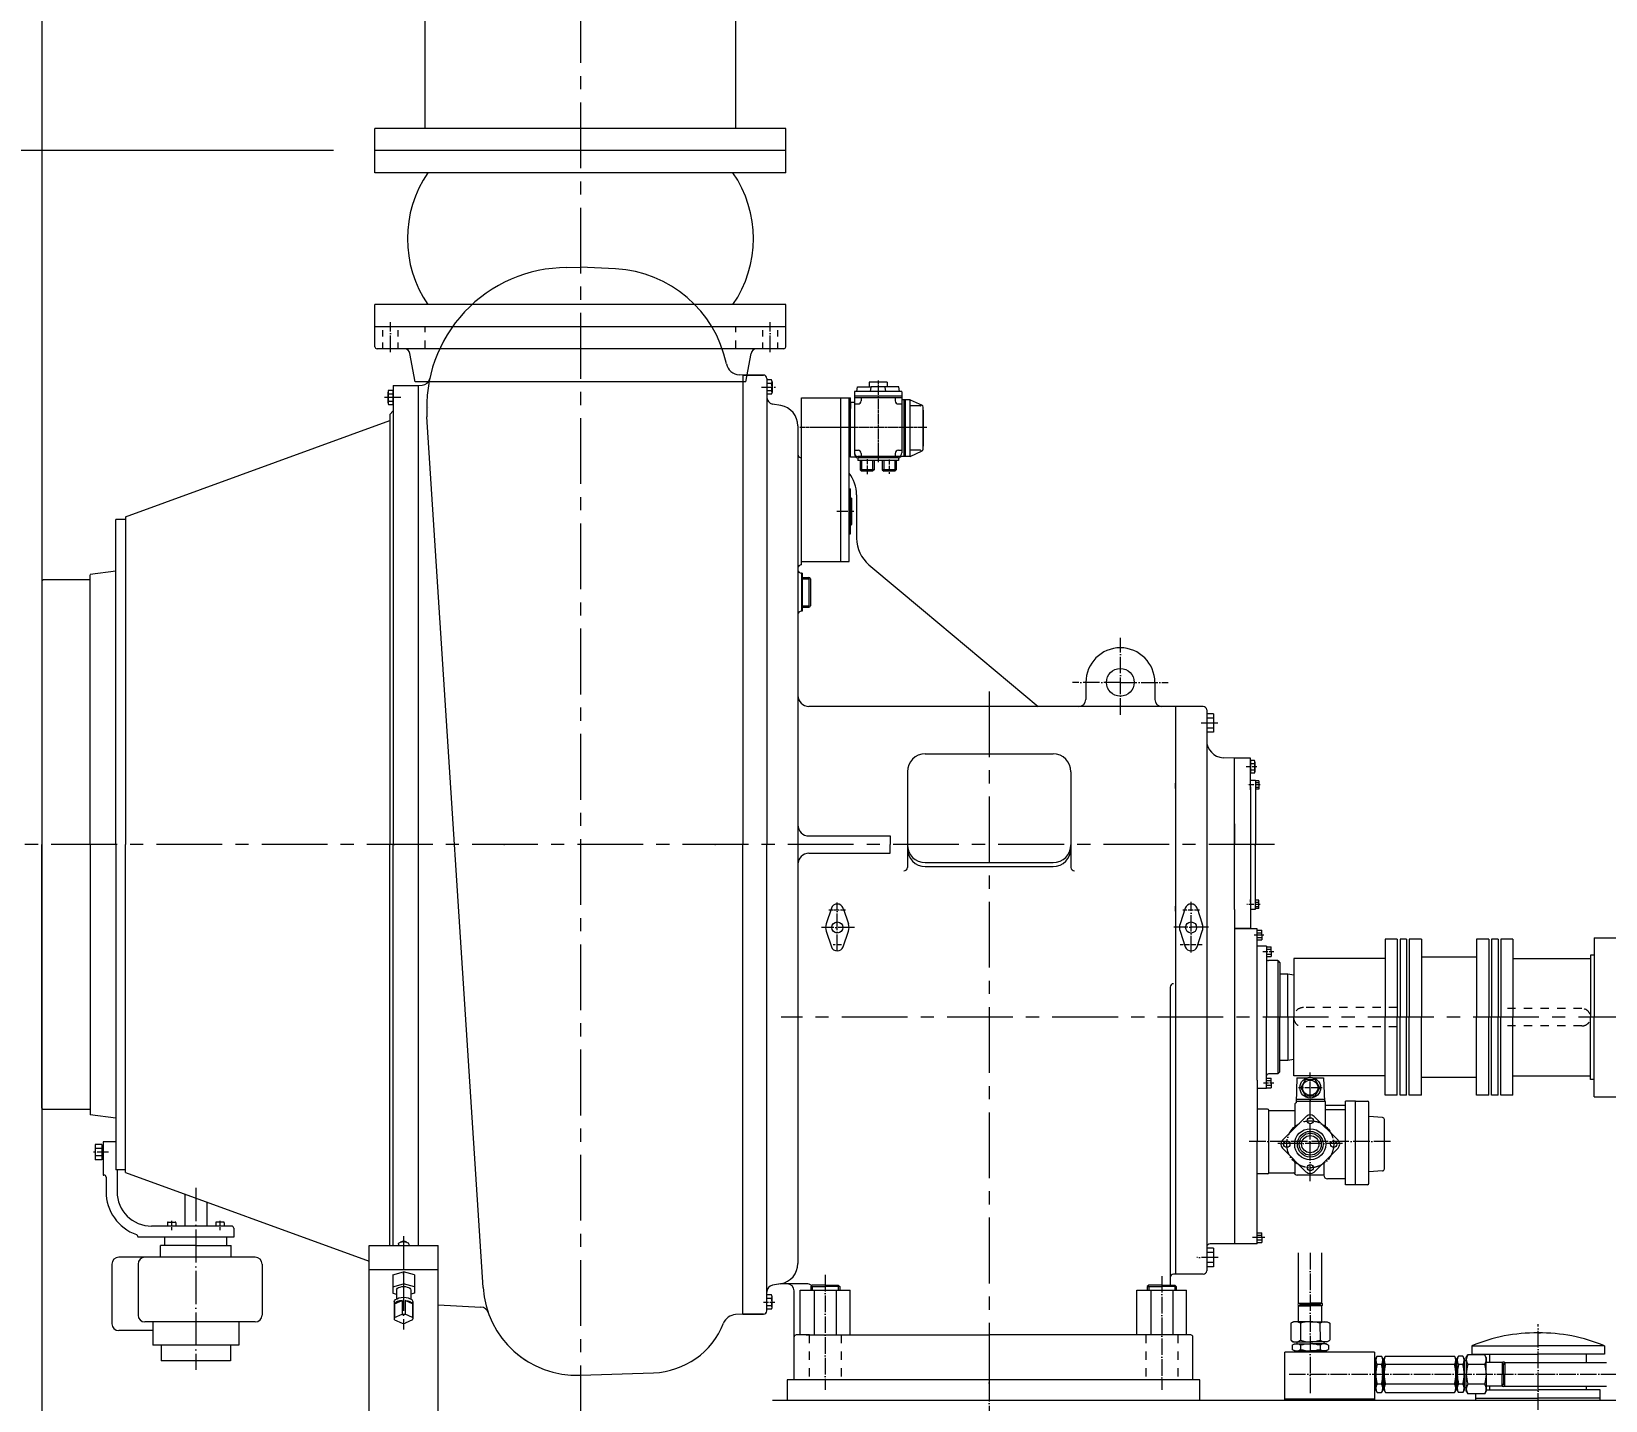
# Model space of a CAD drawing. Header units: inches. Extents: x 0 to 31702, y 0 to 24154.
# Drawn here: x 13318 to 15597, y 14890 to 16873 of the extents above; entities that cross this region are included whole.
import ezdxf

# ---------------------------------------------------------------- set-up
doc = ezdxf.new("R2010")
doc.units = ezdxf.units.IN
doc.header["$MEASUREMENT"] = 0
for name, pattern in [('ACAD_ISO04W100', [30, 24, -3, 0, -3]), ('CENTER', [50.8, 31.75, -6.35, 6.35, -6.35]), ('CHAIN', [0.7087, 0.4724, -0.0591, 0.1181, -0.0591]), ('EB_DASH', [6, 3, -3])]:
    doc.linetypes.add(name, pattern=pattern)
doc.layers.get('Defpoints').update_dxf_attribs({"lineweight": 5})
doc.layers.add('CAXA1', color=5, linetype='CENTER', lineweight=5)
doc.styles.add('Roman', font='arial.ttf')
doc.styles.get("Standard").update_dxf_attribs({"font": 'arial.ttf'})
doc.dimstyles.new('ISO-25', dxfattribs={"dimscale": 30, "dimtxt": 1.5, "dimasz": 1.5, "dimexe": 2, "dimexo": 2, "dimtad": 1, "dimtih": 1, "dimtoh": 1, "dimdec": 1, "dimlfac": 0.03937, "dimdsep": 46, "dimtxsty": 'Standard', "dimcen": 2.5, "dimclrd": 7, "dimclre": 7, "dimclrt": 7, "dimadec": 0, "dimazin": 0, "dimtfac": 1, "dimtdec": 1, "dimtmove": 0, "dimatfit": 3, "dimfxl": 1, "dimlwd": 5, "dimlwe": 5, "dimarcsym": 0})

# ---------------------------------------------------------------- blocks, each defined once
blk = doc.blocks.new('*D6')
at = {"color": 7, "linetype": 'Continuous', "lineweight": 5, "transparency": 16777216}
for p, q in [((13495.1, 19300.5), (12948.9, 19300.5)), ((13008.9, 19255.5), (13008.9, 18389.5)), ((13008.9, 16745.5), (13008.9, 18187)), ((13755.1, 16700.5), (12948.9, 16700.5))]:
    blk.add_line(p, q, dxfattribs=at)
at = {"color": 7, "transparency": 16777216}
for points in [[(13001.4, 19255.5), (13016.4, 19255.5), (13008.9, 19300.5)], [(13001.4, 16745.5), (13016.4, 16745.5), (13008.9, 16700.5)]]:
    blk.add_solid(points, dxfattribs=at)
at = {"layer": 'Defpoints', "color": 0, "transparency": 16777216}
for p in [(13555.1, 19300.5), (13008.9, 16700.5), (13815.1, 16700.5)]:
    blk.add_point(p, dxfattribs=at)
at = {"color": 7, "lineweight": 5, "transparency": 16777216, "insert": (13008.9, 18288.3), "char_height": 165, "attachment_point": 5, "style": 'Roman'}
blk.add_mtext('F', dxfattribs=at)

msp = doc.modelspace()

# ---------------------------------------------------------------- linework, layer by layer
at = {"color": 7, "lineweight": 5}
for p, q in [((13332.63, 17370.46), (13332.63, 14370.46)), ((13887.63, 16732.46), (13887.63, 16900.46)), ((14337.63, 16732.46), (14337.63, 16900.46)), ((14410.13, 16732.46), (13815.13, 16732.46)), ((13815.13, 16700.46), (13815.13, 16732.46)), ((14410.13, 16700.46), (14410.13, 16732.46)), ((14410.13, 16700.46), (13815.13, 16700.46)), ((13815.13, 16668.46), (13815.13, 16700.46)), ((14410.13, 16700.46), (13815.13, 16700.46)), ((14410.13, 16668.46), (14410.13, 16700.46)), ((14410.13, 16668.46), (13815.13, 16668.46)), ((14092.97, 16530.96), (14112.63, 16531.84)), ((14163.68, 16529.16), (14112.63, 16531.84)), ((14410.13, 16477.46), (13815.13, 16477.46)), ((13815.13, 16445.46), (13815.13, 16477.46)), ((14410.13, 16445.46), (14410.13, 16477.46)), ((14410.13, 16445.46), (13815.13, 16445.46)), ((13815.13, 16416.46), (13815.13, 16445.46)), ((14407.13, 16445.46), (13818.13, 16445.46)), ((14410.13, 16416.46), (14410.13, 16445.46)), ((14407.13, 16413.46), (13818.13, 16413.46)), ((13873.09, 16365.46), (13865.79, 16406.85)), ((14352.45, 16365.46), (14359.75, 16406.85)), ((14347.63, 16375.46), (14342.54, 16375.73)), ((14347.63, 16375.46), (14347.63, 15695.46)), ((14377.78, 16375.46), (14347.63, 16375.46)), ((14347.63, 16375.46), (14377.63, 16375.46)), ((14382.63, 16370.46), (14382.63, 15695.46)), ((14382.63, 16370.46), (14382.63, 16356.76)), ((14382.63, 16370.46), (14382.63, 16361.96)), ((14389.36, 16368.35), (14382.63, 16368.35)), ((13834.13, 16335.17), (13834.13, 16350.75)), ((13834.13, 16350.75), (13834.13, 16335.17)), ((13834.89, 16353.35), (13841.63, 16353.35)), ((13834.89, 16353.35), (13841.63, 16353.35)), ((13834.89, 16348.16), (13841.63, 16348.16)), ((13834.89, 16348.16), (13841.63, 16348.16)), ((13841.63, 16360.46), (13877.63, 16360.46)), ((13841.63, 16360.46), (13841.63, 15695.46)), ((13841.63, 16332.57), (13841.63, 16353.35)), ((13841.63, 16336.96), (13841.63, 16348.96)), ((14352.45, 16365.46), (13873.09, 16365.46)), ((13877.63, 16360.46), (13883.33, 16360.76)), ((13877.63, 16360.46), (13877.63, 15114.96)), ((14389.36, 16363.16), (14382.63, 16363.16)), ((14389.36, 16352.76), (14382.63, 16352.76)), ((14389.36, 16347.57), (14382.63, 16347.57)), ((14390.13, 16365.75), (14390.13, 16350.17)), ((14509.63, 16351.16), (14509.63, 16260.66)), ((14577.63, 16351.66), (14510.13, 16351.66)), ((14513.13, 16351.66), (14513.88, 16358.16)), ((14513.88, 16358.16), (14533.6, 16358.16)), ((14530.88, 16364.96), (14530.88, 16358.16)), ((14556.88, 16364.96), (14530.88, 16364.96)), ((14532.58, 16351.66), (14533.56, 16358.04)), ((14553.7, 16358.46), (14534.06, 16358.46)), ((14573.88, 16358.16), (14554.16, 16358.16)), ((14555.17, 16351.66), (14554.19, 16358.04)), ((14556.88, 16364.96), (14556.88, 16358.16)), ((14574.63, 16351.66), (14573.88, 16358.16)), ((14578.13, 16351.16), (14578.13, 16262.66)), ((13834.89, 16337.76), (13841.63, 16337.76)), ((13834.89, 16337.76), (13841.63, 16337.76)), ((13834.89, 16332.57), (13841.63, 16332.57)), ((13834.89, 16332.57), (13841.63, 16332.57)), ((13836.63, 16318.46), (13841.63, 16323.46)), ((13892.8, 16327.96), (13892.8, 16327.96)), ((14402.84, 16331.4), (14390.89, 16333.5)), ((14432.63, 16178.16), (14432.63, 16342.66)), ((14432.63, 16342.66), (14503.63, 16342.66)), ((14489.63, 16105.66), (14489.63, 16342.66)), ((14501.63, 16178.16), (14501.63, 16342.66)), ((14503.63, 16327.16), (14503.63, 16342.66)), ((14509.63, 16335.66), (14503.63, 16335.66)), ((14503.63, 16335.66), (14503.63, 16327.16)), ((14503.63, 16256.66), (14503.63, 16327.16)), ((14578.13, 16344.66), (14509.63, 16344.66)), ((14578.13, 16342.66), (14509.63, 16342.66)), ((14509.63, 16333.56), (14514.66, 16333.56)), ((14515.15, 16344.66), (14512.6, 16344.66)), ((14519.16, 16342.66), (14519.16, 16338.06)), ((14525.65, 16344.66), (14523.1, 16344.66)), ((14564.65, 16344.66), (14562.1, 16344.66)), ((14568.66, 16342.66), (14568.66, 16338.06)), ((14575.15, 16344.66), (14572.6, 16344.66)), ((14573.16, 16333.56), (14578.34, 16333.56)), ((14590.13, 16339.66), (14578.13, 16339.66)), ((14581.13, 16339.66), (14581.13, 16257.66)), ((14583.13, 16339.66), (14583.13, 16257.66)), ((14583.13, 16333.98), (14583.13, 16336.53)), ((14590.13, 16339.66), (14607.37, 16331.82)), ((14590.13, 16257.66), (14590.13, 16339.66)), ((14605.17, 16330.72), (14590.13, 16330.72)), ((14609.13, 16268.23), (14609.13, 16329.09)), ((14609.73, 16324.66), (14609.13, 16324.66)), ((14609.73, 16272.66), (14609.73, 16324.66)), ((13453.85, 16170.22), (13836.63, 16309.53)), ((13836.63, 16318.46), (13836.63, 15695.46)), ((13836.63, 16305.46), (13836.63, 16304.25)), ((13971.76, 15054.2), (13890.39, 16314.88)), ((14427.63, 16301.85), (14427.63, 16019.62)), ((14511.09, 16256.66), (14503.63, 16256.66)), ((14509.63, 16266.56), (14514.66, 16266.56)), ((14514.38, 16255.67), (14514.38, 16251.66)), ((14590.13, 16257.66), (14514.63, 16257.66)), ((14573.13, 16255.66), (14514.63, 16255.66)), ((14519.16, 16262.06), (14519.16, 16257.66)), ((14568.66, 16262.06), (14568.66, 16257.66)), ((14573.16, 16266.56), (14578.13, 16266.56)), ((14573.38, 16255.66), (14573.38, 16251.66)), ((14583.13, 16263.34), (14583.13, 16260.79)), ((14605.17, 16266.6), (14590.13, 16266.6)), ((14590.13, 16257.66), (14607.37, 16265.5)), ((14609.73, 16272.66), (14609.13, 16272.66)), ((14432.63, 16250.66), (14432.63, 16250.66)), ((14573.38, 16251.66), (14514.38, 16251.66)), ((14517.88, 16251.66), (14517.88, 16238.35)), ((14517.88, 16238.35), (14519.88, 16236.35)), ((14537.88, 16238.35), (14517.88, 16238.35)), ((14535.88, 16236.35), (14519.88, 16236.35)), ((14537.88, 16238.35), (14535.88, 16236.35)), ((14537.88, 16251.66), (14537.88, 16238.35)), ((14549.88, 16251.66), (14549.88, 16238.35)), ((14549.88, 16238.35), (14551.88, 16236.35)), ((14569.88, 16238.35), (14549.88, 16238.35)), ((14567.88, 16236.35), (14551.88, 16236.35)), ((14569.88, 16238.35), (14567.88, 16236.35)), ((14569.88, 16251.66), (14569.88, 16238.35)), ((14501.63, 16210.66), (14503.63, 16210.66)), ((14503.63, 16178.16), (14503.63, 16210.66)), ((14503.63, 16198.16), (14505.63, 16196.66)), ((14505.63, 16159.66), (14505.63, 16196.66)), ((14512.63, 16202.18), (14512.63, 16139.15)), ((13439.63, 16137.96), (13439.63, 16166.46)), ((13453.85, 16166.46), (13439.63, 16166.46)), ((13453.85, 16170.22), (13453.85, 15695.46)), ((14432.63, 16100.66), (14432.63, 16178.16)), ((14501.63, 16105.66), (14501.63, 16178.16)), ((14503.63, 16145.66), (14503.63, 16178.16)), ((14501.63, 16145.66), (14503.63, 16145.66)), ((14503.63, 16158.16), (14505.63, 16159.66)), ((13439.63, 15695.46), (13439.63, 16137.96)), ((14427.63, 16095.66), (14427.63, 16093.46)), ((14432.63, 16105.66), (14501.63, 16105.66)), ((14530.49, 16100.84), (14609.73, 16034.35)), ((13334.63, 16078.96), (13332.63, 16076.96)), ((13332.63, 16076.96), (13332.63, 15695.46)), ((13402.63, 16078.96), (13334.63, 16078.96)), ((13439.63, 16091.45), (13402.63, 16086.58)), ((13402.63, 15695.46), (13402.63, 16086.32)), ((14432.63, 16088.46), (14432.63, 16033.46)), ((14433.63, 16088.46), (14432.63, 16088.46)), ((14433.63, 16088.46), (14433.63, 16033.46)), ((14433.63, 16082.46), (14443.63, 16082.46)), ((14433.63, 16080.46), (14443.63, 16080.46)), ((14443.63, 16080.46), (14443.63, 16041.46)), ((14445.63, 16080.46), (14445.63, 16041.46)), ((14427.63, 16028.46), (14427.63, 15089.07)), ((14433.63, 16033.46), (14432.63, 16033.46)), ((14433.63, 16041.46), (14443.63, 16041.46)), ((14433.63, 16039.46), (14443.63, 16039.46)), ((14609.73, 16034.35), (14775.51, 15895.24)), ((14844.63, 15930.46), (14844.63, 15905.46)), ((14944.63, 15930.46), (14944.63, 15905.46)), ((14944.63, 15930.46), (14944.63, 15905.46)), ((15014.63, 15895.46), (14443.63, 15895.46)), ((14974.63, 15895.46), (14974.63, 15073.46)), ((15019.63, 15890.46), (15019.63, 15445.46)), ((15019.63, 15888.35), (15019.63, 15867.57)), ((15029.63, 15884.86), (15019.63, 15884.86)), ((15029.63, 15878.71), (15019.63, 15878.71)), ((15029.63, 15884.86), (15029.63, 15858.06)), ((15029.63, 15858.06), (15019.55, 15858.06)), ((15029.63, 15864.21), (15019.63, 15864.21)), ((14612.13, 15826.81), (14797.13, 15826.81)), ((15060.13, 15820.46), (15043.32, 15821.34)), ((14586.13, 15800.81), (14586.13, 15662.41)), ((14823.13, 15800.81), (14823.13, 15662.41)), ((15083.12, 15820.46), (15060.13, 15820.46)), ((15060.13, 15601.73), (15060.13, 15820.46)), ((15083.12, 15778.98), (15083.12, 15820.46)), ((15083.12, 15778.98), (15083.12, 15817.96)), ((15083.12, 15817.2), (15083.12, 15798.72)), ((15088.79, 15817.2), (15083.12, 15817.2)), ((15083.12, 15812.96), (15083.12, 15802.96)), ((15088.79, 15812.58), (15083.12, 15812.58)), ((15088.79, 15803.34), (15083.12, 15803.34)), ((15088.79, 15798.72), (15083.12, 15798.72)), ((15089.52, 15814.89), (15089.52, 15801.03)), ((14974.62, 15791.96), (14974.62, 15784.46)), ((14974.62, 15776.96), (14974.62, 15784.46)), ((15083.12, 15789.98), (15083.12, 15794.96)), ((15083.12, 15788.96), (15090.12, 15788.96)), ((15083.12, 15774.96), (15083.12, 15778.98)), ((15083.12, 15778.98), (15083.12, 15774.96)), ((15083.12, 15775.77), (15083.12, 15574.46)), ((15083.12, 15775.77), (15083.12, 15574.46)), ((15090.12, 15788.96), (15090.12, 15695.46)), ((15095.12, 15787.96), (15090.12, 15787.96)), ((15090.12, 15785.3), (15095.12, 15785.3)), ((15090.12, 15778.62), (15095.12, 15778.62)), ((15095.12, 15775.96), (15090.12, 15775.96)), ((15095.12, 15787.96), (15095.12, 15775.96)), ((14443.63, 15707.96), (14561.33, 15707.96)), ((14561.33, 15707.96), (14561.33, 15695.46)), ((15060.13, 15725.46), (15060.13, 15695.46)), ((13332.63, 15313.96), (13332.63, 15695.46)), ((13366.69, 15695.46), (13366.69, 15695.46)), ((13402.63, 15695.46), (13402.63, 15304.34)), ((13439.63, 15695.46), (13439.63, 15243.96)), ((13453.85, 15220.7), (13453.85, 15695.46)), ((13836.63, 15114.96), (13836.63, 15695.46)), ((13841.63, 15114.96), (13841.63, 15695.46)), ((14347.63, 15015.46), (14347.63, 15695.46)), ((14382.63, 15020.46), (14382.63, 15695.46)), ((14561.33, 15682.96), (14561.33, 15695.46)), ((15060.13, 15665.46), (15060.13, 15695.46)), ((15090.12, 15601.96), (15090.12, 15695.46)), ((14443.63, 15682.96), (14561.33, 15682.96)), ((14612.13, 15669.33), (14797.13, 15669.33)), ((14612.13, 15663.82), (14797.13, 15663.82)), ((15083.12, 15615.96), (15083.12, 15611.94)), ((15083.12, 15611.94), (15083.12, 15615.96)), ((14476.1, 15603.34), (14468.52, 15580.9)), ((14493.15, 15603.34), (14500.73, 15580.9)), ((14974.62, 15613.96), (14974.62, 15606.46)), ((14974.62, 15598.96), (14974.62, 15606.46)), ((14988.6, 15603.34), (14981.02, 15580.9)), ((15005.65, 15603.34), (15013.23, 15580.9)), ((15060.13, 15601.73), (15060.13, 15445.46)), ((15083.12, 15601.96), (15090.12, 15601.96)), ((15083.12, 15600.94), (15083.12, 15595.96)), ((15095.12, 15614.96), (15090.12, 15614.96)), ((15090.12, 15612.3), (15095.12, 15612.3)), ((15090.12, 15605.62), (15095.12, 15605.62)), ((15095.12, 15602.96), (15090.12, 15602.96)), ((15095.12, 15602.96), (15095.12, 15614.96)), ((14468.52, 15570.02), (14476.1, 15547.58)), ((14493.15, 15547.58), (14500.73, 15570.02)), ((14981.02, 15570.02), (14988.6, 15547.58)), ((15005.65, 15547.58), (15013.23, 15570.02)), ((15060.13, 15574.46), (15083.12, 15574.46)), ((15092.63, 15573.46), (15060.13, 15573.46)), ((15092.63, 15445.46), (15092.63, 15573.46)), ((15092.63, 15571.46), (15099.63, 15571.46)), ((15099.63, 15564.46), (15099.63, 15571.46)), ((15092.63, 15567.87), (15099.63, 15567.87)), ((15092.63, 15561.05), (15099.63, 15561.05)), ((15092.63, 15557.46), (15099.63, 15557.46)), ((15106.14, 15548.46), (15092.63, 15548.46)), ((15099.63, 15564.46), (15099.63, 15557.46)), ((15106.14, 15548.46), (15106.14, 15445.46)), ((15106.14, 15547.46), (15113.14, 15547.46)), ((15113.14, 15540.46), (15113.14, 15547.46)), ((15278.14, 15558.46), (15278.14, 15445.46)), ((15295.64, 15558.46), (15278.14, 15558.46)), ((15295.64, 15558.46), (15295.64, 15445.46)), ((15299.64, 15558.46), (15299.64, 15445.46)), ((15309.14, 15558.46), (15299.64, 15558.46)), ((15309.14, 15558.46), (15309.14, 15445.46)), ((15313.14, 15558.46), (15313.14, 15445.46)), ((15330.64, 15558.46), (15313.14, 15558.46)), ((15330.64, 15558.46), (15330.64, 15445.46)), ((15410.64, 15558.46), (15410.64, 15445.46)), ((15428.14, 15558.46), (15410.64, 15558.46)), ((15428.14, 15558.46), (15428.14, 15445.46)), ((15432.14, 15558.46), (15432.14, 15445.46)), ((15441.64, 15558.46), (15432.14, 15558.46)), ((15441.64, 15558.46), (15441.64, 15445.46)), ((15445.64, 15558.46), (15445.64, 15445.46)), ((15463.14, 15558.46), (15445.64, 15558.46)), ((15463.14, 15558.46), (15463.14, 15445.46)), ((15580.64, 15560.46), (15580.64, 15445.46)), ((15580.64, 15560.46), (15635.64, 15560.46)), ((15106.14, 15543.86), (15113.14, 15543.86)), ((15106.14, 15537.05), (15113.14, 15537.05)), ((15106.14, 15533.46), (15113.14, 15533.46)), ((15122.64, 15527.46), (15109.14, 15527.46)), ((15113.14, 15540.46), (15113.14, 15533.46)), ((15122.64, 15527.46), (15125.64, 15524.46)), ((15122.64, 15527.46), (15122.64, 15363.46)), ((15125.64, 15524.46), (15125.64, 15445.46)), ((15145.64, 15530.46), (15145.64, 15445.46)), ((15278.14, 15530.46), (15145.64, 15530.46)), ((15410.64, 15532.51), (15330.64, 15532.51)), ((15463.14, 15530.46), (15575.64, 15530.46)), ((15575.64, 15535.46), (15575.64, 15445.46)), ((15580.64, 15535.46), (15575.64, 15535.46)), ((15137.13, 15507.96), (15125.64, 15507.96)), ((15145.64, 15506.46), (15137.13, 15507.96)), ((15137.13, 15445.46), (15137.13, 15507.96)), ((14966.63, 15489.02), (14966.63, 15057.46)), ((15019.63, 15445.46), (15019.63, 15078.46)), ((15060.13, 15445.46), (15060.13, 15117.46)), ((15092.63, 15354.46), (15092.63, 15445.46)), ((15106.14, 15342.46), (15106.14, 15445.46)), ((15125.64, 15366.46), (15125.64, 15445.46)), ((15137.13, 15445.46), (15137.13, 15382.96)), ((15145.64, 15360.46), (15145.64, 15445.46)), ((15278.14, 15332.46), (15278.14, 15445.46)), ((15295.64, 15332.46), (15295.64, 15445.46)), ((15299.64, 15332.46), (15299.64, 15445.46)), ((15309.14, 15332.46), (15309.14, 15445.46)), ((15313.14, 15332.46), (15313.14, 15445.46)), ((15330.64, 15332.46), (15330.64, 15445.46)), ((15410.64, 15332.46), (15410.64, 15445.46)), ((15428.14, 15332.46), (15428.14, 15445.46)), ((15432.14, 15332.46), (15432.14, 15445.46)), ((15441.64, 15332.46), (15441.64, 15445.46)), ((15445.64, 15332.46), (15445.64, 15445.46)), ((15463.14, 15332.46), (15463.14, 15445.46)), ((15575.64, 15355.46), (15575.64, 15445.46)), ((15580.64, 15330.46), (15580.64, 15445.46)), ((15122.64, 15363.46), (15125.64, 15366.46)), ((15137.13, 15382.96), (15125.64, 15382.96)), ((15145.64, 15384.46), (15137.13, 15382.96)), ((15092.63, 15354.46), (15092.63, 15265.46)), ((15092.63, 15354.46), (15092.63, 15319.46)), ((15106.14, 15342.46), (15092.63, 15342.46)), ((15106.14, 15342.46), (15092.63, 15342.46)), ((15106.14, 15357.46), (15113.14, 15357.46)), ((15106.14, 15353.87), (15113.14, 15353.87)), ((15106.14, 15347.06), (15113.14, 15347.06)), ((15106.14, 15343.46), (15113.14, 15343.46)), ((15122.64, 15363.46), (15109.14, 15363.46)), ((15113.14, 15350.46), (15113.14, 15357.46)), ((15113.14, 15350.46), (15113.14, 15343.46)), ((15278.14, 15360.46), (15145.64, 15360.46)), ((15150.29, 15357.58), (15149.02, 15321.34)), ((15150.29, 15357.58), (15164.51, 15357.58)), ((15162.7, 15355.48), (15155.77, 15343.48)), ((15155.77, 15343.48), (15162.7, 15331.48)), ((15176.56, 15355.48), (15162.7, 15355.48)), ((15174.75, 15357.58), (15188.97, 15357.58)), ((15183.49, 15343.48), (15176.56, 15355.48)), ((15176.56, 15331.48), (15183.49, 15343.48)), ((15188.97, 15357.58), (15190.16, 15323.48)), ((15410.64, 15358.41), (15330.64, 15358.41)), ((15463.14, 15360.46), (15575.64, 15360.46)), ((15580.64, 15355.46), (15575.64, 15355.46)), ((15147.64, 15285.65), (15147.64, 15320.77)), ((15190.06, 15326.48), (15149.2, 15326.48)), ((15191.62, 15323.48), (15149.2, 15323.48)), ((15162.7, 15331.48), (15176.56, 15331.48)), ((15191.62, 15285.65), (15191.62, 15323.48)), ((15220.7, 15202.98), (15220.7, 15324.08)), ((15235.14, 15324.08), (15220.7, 15324.08)), ((15235.14, 15324.08), (15252.7, 15324.08)), ((15235.14, 15202.98), (15235.14, 15324.08)), ((15254.7, 15204.98), (15254.7, 15322.08)), ((15295.64, 15332.46), (15278.14, 15332.46)), ((15309.14, 15332.46), (15299.64, 15332.46)), ((15330.64, 15332.46), (15313.14, 15332.46)), ((15428.14, 15332.46), (15410.64, 15332.46)), ((15441.64, 15332.46), (15432.14, 15332.46)), ((15463.14, 15332.46), (15445.64, 15332.46)), ((15580.64, 15330.46), (15635.64, 15330.46)), ((13334.63, 15311.96), (13332.63, 15313.96)), ((13402.63, 15311.96), (13334.63, 15311.96)), ((13439.63, 15299.47), (13402.63, 15304.34)), ((15107.63, 15312.48), (15092.63, 15312.48)), ((15109.63, 15310.48), (15147.64, 15310.48)), ((15109.63, 15220.48), (15109.63, 15310.48)), ((15129.33, 15267.33), (15163.97, 15301.98)), ((15175.29, 15301.98), (15209.94, 15267.33)), ((15191.62, 15318.19), (15220.7, 15318.19)), ((15220.7, 15311.43), (15191.62, 15311.43)), ((15274.33, 15300.26), (15254.7, 15301.59)), ((15277.13, 15225.88), (15277.13, 15297.27)), ((15109.63, 15220.48), (15109.63, 15282.46)), ((13409.63, 15260.96), (13409.63, 15238.96)), ((13419.63, 15260.96), (13409.63, 15260.96)), ((13419.63, 15255.33), (13409.63, 15255.33)), ((13419.63, 15260.96), (13419.63, 15238.96)), ((13419.63, 15259.58), (13421.63, 15259.58)), ((13421.63, 15249.43), (13419.63, 15251.21)), ((13421.63, 15264.96), (13421.63, 15216.96)), ((13439.63, 15264.96), (13421.63, 15264.96)), ((15092.63, 15117.46), (15092.63, 15265.46)), ((15163.97, 15221.37), (15129.33, 15256.02)), ((15175.29, 15221.37), (15209.94, 15256.02)), ((13419.63, 15244.6), (13409.63, 15244.6)), ((13419.63, 15238.96), (13409.63, 15238.96)), ((13421.63, 15248.68), (13419.63, 15250.45)), ((13419.63, 15240.35), (13421.63, 15240.35)), ((13439.63, 15243.96), (13439.63, 15224.46)), ((15147.64, 15219.58), (15147.64, 15237.7)), ((15189.44, 15235.53), (15189.44, 15216.58)), ((13421.63, 15216.96), (13421.63, 15216.96)), ((13421.63, 15216.96), (13422.63, 15216.96)), ((13425.63, 15213.96), (13425.63, 15192.96)), ((13453.85, 15224.46), (13439.63, 15224.46)), ((13441.63, 15224.46), (13441.63, 15192.96)), ((13453.85, 15220.7), (13806.63, 15092.31)), ((15107.63, 15218.48), (15092.63, 15218.48)), ((15107.63, 15218.48), (15092.63, 15218.48)), ((15109.63, 15219.98), (15145.24, 15219.98)), ((15189.44, 15216.58), (15150.64, 15216.58)), ((15220.7, 15211.58), (15194.44, 15211.58)), ((15274.33, 15222.89), (15254.7, 15221.56)), ((13539.63, 15189.48), (13539.63, 15142.96)), ((15235.14, 15202.98), (15220.7, 15202.98)), ((15252.7, 15202.98), (15235.14, 15202.98)), ((13571.63, 15177.84), (13571.63, 15142.96)), ((13520.63, 15142.96), (13491.63, 15142.96)), ((13514.38, 15147.96), (13514.38, 15142.96)), ((13515.38, 15148.96), (13525.88, 15148.96)), ((13555.63, 15142.96), (13520.63, 15142.96)), ((13526.88, 15147.96), (13526.88, 15142.96)), ((13590.63, 15142.96), (13555.63, 15142.96)), ((13584.38, 15147.96), (13584.38, 15142.96)), ((13595.88, 15148.96), (13585.38, 15148.96)), ((13607.63, 15142.96), (13590.63, 15142.96)), ((13596.88, 15147.96), (13596.88, 15142.96)), ((13610.63, 15139.96), (13610.63, 15126.96)), ((13471.63, 15127.91), (13471.63, 15126.96)), ((13555.63, 15126.96), (13471.63, 15126.96)), ((13504.63, 15097.96), (13504.63, 15114.96)), ((13555.63, 15114.96), (13504.63, 15114.96)), ((13510.63, 15114.96), (13510.63, 15126.96)), ((13610.63, 15126.96), (13555.63, 15126.96)), ((13555.63, 15114.96), (13606.63, 15114.96)), ((13600.63, 15114.96), (13600.63, 15126.96)), ((13606.63, 15097.96), (13606.63, 15114.96)), ((13806.63, 14660.46), (13806.63, 15114.96)), ((13806.63, 15114.96), (13906.63, 15114.96)), ((13849.13, 15116.84), (13849.13, 15114.96)), ((13864.13, 15116.84), (13864.13, 15114.96)), ((13906.63, 14660.46), (13906.63, 15114.96)), ((15092.63, 15117.46), (15024.63, 15117.46)), ((15092.63, 15133.46), (15099.63, 15133.46)), ((15092.63, 15129.87), (15099.63, 15129.87)), ((15092.63, 15123.05), (15099.63, 15123.05)), ((15092.63, 15119.46), (15099.63, 15119.46)), ((15099.63, 15126.46), (15099.63, 15133.46)), ((15099.63, 15126.46), (15099.63, 15119.46)), ((13641.63, 15097.96), (13444.13, 15097.96)), ((15029.63, 15110.86), (15019.63, 15110.86)), ((15029.63, 15104.71), (15019.63, 15104.71)), ((15029.63, 15110.86), (15029.63, 15084.06)), ((15152.67, 15031.43), (15152.66, 15104.56)), ((15186.6, 15031.43), (15186.6, 15104.56)), ((13434.13, 15087.96), (13434.13, 15001.71)), ((13471.99, 15087.96), (13471.99, 15014.25)), ((13651.63, 15087.96), (13651.63, 15014.25)), ((13806.63, 15080.32), (13906.63, 15080.32)), ((13841.04, 15072.32), (13856.63, 15076.82)), ((13841.04, 15072.32), (13841.04, 15046)), ((13872.22, 15072.32), (13856.63, 15076.82)), ((13856.63, 15076.82), (13856.63, 15059.5)), ((13872.22, 15072.32), (13872.22, 15046)), ((15014.63, 15073.46), (14971.63, 15073.46)), ((15029.63, 15084.06), (15019.55, 15084.06)), ((15029.63, 15090.21), (15019.63, 15090.21)), ((13841.04, 15055), (13856.63, 15059.5)), ((13841.04, 15046), (13846.32, 15044.47)), ((13846.32, 15050.5), (13846.32, 15037.54)), ((13872.22, 15055), (13856.63, 15059.5)), ((13866.93, 15050.5), (13866.93, 15037.54)), ((13872.22, 15046), (13866.93, 15044.47)), ((14402.84, 15059.52), (14390.89, 15057.42)), ((14402.48, 15059.46), (14390.89, 15057.42)), ((14439.63, 15059.46), (14402.48, 15059.46)), ((14422.13, 14920.46), (14422.13, 15049.46)), ((14431.13, 15050.46), (14503.13, 15050.46)), ((14431.13, 14985.46), (14431.13, 15050.46)), ((14448.43, 15057.46), (14446.13, 15055.62)), ((14446.13, 15055.62), (14446.13, 15050.46)), ((14446.13, 15055.62), (14467.13, 15055.62)), ((14467.13, 15057.46), (14448.43, 15057.46)), ((14448.43, 15055.62), (14448.43, 15050.46)), ((14451.25, 15050.46), (14451.25, 14985.46)), ((14467.13, 15057.46), (14485.83, 15057.46)), ((14488.13, 15055.62), (14467.13, 15055.62)), ((14483, 15050.46), (14483, 14985.46)), ((14485.83, 15057.46), (14488.13, 15055.62)), ((14485.83, 15055.62), (14485.83, 15050.46)), ((14488.13, 15055.62), (14488.13, 15050.46)), ((14503.13, 14985.46), (14503.13, 15050.46)), ((14918.63, 15050.46), (14990.63, 15050.46)), ((14918.63, 14985.46), (14918.63, 15050.46)), ((14935.93, 15057.46), (14933.63, 15055.62)), ((14933.63, 15055.62), (14933.63, 15050.46)), ((14933.63, 15055.62), (14954.63, 15055.62)), ((14954.63, 15057.46), (14935.93, 15057.46)), ((14935.93, 15055.62), (14935.93, 15050.46)), ((14938.75, 15050.46), (14938.75, 14985.46)), ((14954.63, 15057.46), (14973.33, 15057.46)), ((14975.63, 15055.62), (14954.63, 15055.62)), ((14970.5, 15050.46), (14970.5, 14985.46)), ((14973.33, 15057.46), (14975.63, 15055.62)), ((14973.33, 15055.62), (14973.33, 15050.46)), ((14975.63, 15055.62), (14975.63, 15050.46)), ((14990.63, 14985.46), (14990.63, 15050.46)), ((13843.13, 15033.18), (13843.13, 15008.93)), ((13843.59, 15030.61), (13854.39, 15035.5)), ((13843.59, 15030.61), (13843.59, 15010.69)), ((13854.39, 15035.5), (13854.39, 15015.58)), ((13858.87, 15035.5), (13858.87, 15015.58)), ((13869.66, 15030.61), (13858.87, 15035.5)), ((13869.66, 15030.61), (13869.66, 15010.69)), ((13870.13, 15033.18), (13870.13, 15008.93)), ((13906.63, 15028.94), (13968.58, 15025.69)), ((14389.36, 15043.35), (14382.63, 15043.35)), ((14389.36, 15038.16), (14382.63, 15038.16)), ((14382.63, 15020.46), (14382.63, 15034.16)), ((14382.63, 15020.46), (14382.63, 15028.96)), ((14389.36, 15027.76), (14382.63, 15027.76)), ((14390.13, 15025.17), (14390.13, 15040.75)), ((15156.08, 15029.46), (15152.67, 15031.43)), ((15152.67, 15031.43), (15169.64, 15031.43)), ((15156.08, 15029.46), (15152.67, 15027.49)), ((15152.68, 15004.49), (15152.67, 15027.49)), ((15152.67, 15027.49), (15169.63, 15027.49)), ((15152.67, 15027.49), (15152.67, 15027.49)), ((15156.08, 15029.46), (15169.64, 15029.46)), ((15156.08, 15029.46), (15169.64, 15029.46)), ((15186.6, 15031.43), (15169.64, 15031.43)), ((15183.19, 15029.46), (15169.64, 15029.46)), ((15183.19, 15029.46), (15169.64, 15029.46)), ((15186.6, 15027.49), (15169.64, 15027.49)), ((15183.19, 15029.46), (15186.6, 15031.43)), ((15183.19, 15029.46), (15186.6, 15027.49)), ((15186.59, 15004.49), (15186.6, 15027.49)), ((15186.6, 15027.49), (15186.6, 15027.49)), ((13641.63, 15004.25), (13481.99, 15004.25)), ((13493.4, 15004.25), (13493.4, 14970.74)), ((13617.85, 15004.25), (13617.85, 14970.74)), ((13843.59, 15010.69), (13854.39, 15015.58)), ((13843.59, 15007.17), (13854.39, 15002.27)), ((13869.66, 15010.69), (13858.87, 15015.58)), ((13869.66, 15007.17), (13858.87, 15002.27)), ((14347.63, 15015.46), (14337.37, 15014.92)), ((14377.78, 15015.46), (14347.63, 15015.46)), ((14347.63, 15015.46), (14377.63, 15015.46)), ((14389.36, 15022.57), (14382.63, 15022.57)), ((15141.37, 15002.31), (15141.35, 14977.69)), ((15141.37, 15002.31), (15141.35, 14977.69)), ((15145.17, 15004.5), (15141.37, 15002.31)), ((15145.17, 15004.5), (15141.37, 15002.31)), ((15169.68, 15004.48), (15145.17, 15004.5)), ((15169.68, 15004.48), (15145.17, 15004.5)), ((15155.52, 15002.3), (15155.5, 14977.68)), ((15155.52, 15002.3), (15155.5, 14977.68)), ((15169.6, 15004.48), (15194.1, 15004.5)), ((15169.6, 15004.48), (15194.1, 15004.5)), ((15183.75, 15002.3), (15183.77, 14977.68)), ((15183.75, 15002.3), (15183.77, 14977.68)), ((15194.1, 15004.5), (15197.9, 15002.31)), ((15194.1, 15004.5), (15197.9, 15002.31)), ((15197.9, 15002.31), (15197.92, 14977.69)), ((15197.9, 15002.31), (15197.92, 14977.69)), ((13493.4, 14991.71), (13444.13, 14991.71)), ((14444.63, 14985.46), (14425.13, 14985.46)), ((14439.63, 14985.46), (14704.63, 14985.46)), ((14985.62, 14985.46), (14704.63, 14985.46)), ((14996.63, 14985.46), (14976.63, 14985.46)), ((14999.63, 14920.46), (14999.63, 14982.46)), ((15499.64, 14988.46), (15502.97, 14988.46)), ((13617.85, 14970.74), (13493.4, 14970.74)), ((13505.36, 14970.74), (13505.36, 14947.96)), ((13605.89, 14970.74), (13605.89, 14947.96)), ((15262.64, 14960.46), (15132.64, 14960.46)), ((15132.64, 14890.46), (15132.64, 14960.46)), ((15142.43, 14977.03), (15145.14, 14975.5)), ((15143.34, 14970.56), (15146.65, 14972.46)), ((15143.34, 14970.56), (15143.34, 14964.36)), ((15146.65, 14962.46), (15143.34, 14964.36)), ((15145.14, 14975.5), (15169.65, 14975.48)), ((15145.14, 14975.5), (15169.65, 14975.48)), ((15146.65, 14972.46), (15169.63, 14972.46)), ((15146.65, 14962.46), (15169.63, 14962.46)), ((15148.64, 14960.46), (15148.64, 14962.46)), ((15150.15, 14975.5), (15150.15, 14972.46)), ((15150.15, 14975.5), (15150.15, 14972.46)), ((15155.49, 14970.47), (15155.49, 14964.45)), ((15194.13, 14975.5), (15169.62, 14975.48)), ((15194.13, 14975.5), (15169.62, 14975.48)), ((15192.63, 14972.46), (15169.64, 14972.46)), ((15192.63, 14962.46), (15169.64, 14962.46)), ((15183.78, 14970.47), (15183.78, 14964.45)), ((15189.12, 14975.5), (15189.13, 14972.46)), ((15189.12, 14975.5), (15189.13, 14972.46)), ((15190.64, 14960.46), (15190.64, 14962.46)), ((15195.93, 14970.56), (15192.63, 14972.46)), ((15192.63, 14962.46), (15195.93, 14964.36)), ((15196.84, 14977.03), (15194.13, 14975.5)), ((15195.93, 14970.56), (15195.93, 14964.36)), ((15262.64, 14960.46), (15262.64, 14890.96)), ((15264.64, 14951.46), (15266.54, 14954.76)), ((15266.54, 14954.76), (15272.73, 14954.76)), ((15274.64, 14951.46), (15272.73, 14954.76)), ((15276.64, 14951.46), (15278.54, 14954.76)), ((15278.54, 14954.76), (15378.76, 14954.76)), ((15380.66, 14951.46), (15378.76, 14954.76)), ((15382.66, 14951.46), (15384.57, 14954.76)), ((15390.76, 14954.76), (15384.57, 14954.76)), ((15392.66, 14951.46), (15390.76, 14954.76)), ((15395.66, 14952.97), (15397.85, 14956.76)), ((15422.48, 14956.76), (15397.85, 14956.76)), ((15403.52, 14969.72), (15403.52, 14957.5)), ((15403.52, 14969.72), (15499.64, 14969.72)), ((15403.52, 14957.5), (15499.64, 14957.5)), ((15424.66, 14952.97), (15422.48, 14956.76)), ((15429.64, 14945.46), (15429.64, 14957.5)), ((15595.76, 14969.72), (15499.64, 14969.72)), ((15595.76, 14957.5), (15499.64, 14957.5)), ((15569.64, 14945.46), (15569.64, 14957.5)), ((15595.76, 14969.72), (15595.76, 14957.5)), ((13605.89, 14947.96), (13505.36, 14947.96)), ((15262.64, 14949.45), (15264.64, 14949.45)), ((15264.64, 14928.45), (15264.64, 14951.46)), ((15272.73, 14942.61), (15266.54, 14942.61)), ((15274.61, 14949.45), (15276.64, 14949.45)), ((15274.64, 14928.45), (15274.64, 14951.46)), ((15274.64, 14947.96), (15274.64, 14951.46)), ((15274.64, 14951.46), (15274.64, 14928.46)), ((15274.64, 14928.45), (15274.64, 14951.46)), ((15276.64, 14928.46), (15276.64, 14951.46)), ((15276.64, 14951.46), (15276.64, 14944.96)), ((15276.64, 14928.45), (15276.64, 14951.46)), ((15378.76, 14942.61), (15278.54, 14942.61)), ((15380.66, 14928.45), (15380.66, 14951.46)), ((15380.66, 14951.46), (15380.66, 14928.46)), ((15380.66, 14947.96), (15380.66, 14951.46)), ((15380.66, 14949.45), (15382.69, 14949.45)), ((15380.66, 14928.45), (15380.66, 14949.45)), ((15382.66, 14951.46), (15382.66, 14944.96)), ((15382.66, 14928.46), (15382.66, 14951.46)), ((15390.76, 14942.61), (15384.57, 14942.61)), ((15392.66, 14928.45), (15392.66, 14951.46)), ((15392.66, 14947.96), (15392.66, 14951.46)), ((15392.66, 14951.46), (15392.66, 14928.46)), ((15395.66, 14947.96), (15392.66, 14947.96)), ((15395.66, 14947.96), (15395.66, 14952.97)), ((15395.66, 14952.97), (15395.66, 14928.46)), ((15422.48, 14942.61), (15397.85, 14942.61)), ((15424.66, 14952.97), (15424.66, 14945.46)), ((15424.66, 14928.46), (15424.66, 14952.97)), ((15447.64, 14945.46), (15424.66, 14945.46)), ((15449.66, 14941.96), (15447.64, 14945.46)), ((15447.64, 14945.46), (15447.64, 14928.46)), ((15449.66, 14941.96), (15451.69, 14945.46)), ((15449.66, 14928.47), (15449.66, 14941.96)), ((15451.69, 14945.46), (15598.79, 14945.46)), ((15451.69, 14945.46), (15451.69, 14928.46)), ((14112.63, 14927.06), (14218.57, 14930.65)), ((14112.63, 14927.06), (14218.57, 14930.65)), ((15009.63, 14920.46), (14412.13, 14920.46)), ((14412.13, 14920.46), (14412.13, 14890.46)), ((14999.63, 14920.46), (14422.13, 14920.46)), ((15009.63, 14890.46), (15009.63, 14920.46)), ((15264.64, 14928.47), (15264.64, 14905.46)), ((15272.73, 14914.31), (15266.54, 14914.31)), ((15274.64, 14928.47), (15274.64, 14905.46)), ((15274.64, 14928.47), (15274.64, 14905.46)), ((15274.64, 14905.46), (15274.64, 14928.46)), ((15274.64, 14908.96), (15274.64, 14905.46)), ((15276.64, 14928.47), (15276.64, 14905.46)), ((15276.64, 14928.46), (15276.64, 14905.46)), ((15276.64, 14905.46), (15276.64, 14911.96)), ((15378.76, 14914.31), (15278.54, 14914.31)), ((15380.66, 14928.47), (15380.66, 14905.46)), ((15380.66, 14928.47), (15380.66, 14907.47)), ((15380.66, 14905.46), (15380.66, 14928.46)), ((15380.66, 14908.96), (15380.66, 14905.46)), ((15382.66, 14928.46), (15382.66, 14905.46)), ((15382.66, 14905.46), (15382.66, 14911.96)), ((15390.76, 14914.31), (15384.57, 14914.31)), ((15392.66, 14928.47), (15392.66, 14905.46)), ((15392.66, 14905.46), (15392.66, 14928.46)), ((15395.66, 14908.96), (15392.66, 14908.96)), ((15392.66, 14908.96), (15392.66, 14905.46)), ((15395.66, 14903.96), (15395.66, 14928.46)), ((15395.66, 14908.96), (15395.66, 14903.96)), ((15422.48, 14914.31), (15397.85, 14914.31)), ((15424.66, 14928.46), (15424.66, 14903.96)), ((15424.66, 14903.96), (15424.66, 14911.46)), ((15447.64, 14911.46), (15424.66, 14911.46)), ((15429.64, 14905.85), (15429.64, 14911.46)), ((15447.64, 14911.46), (15447.64, 14928.46)), ((15449.66, 14914.96), (15447.64, 14911.46)), ((15449.66, 14928.45), (15449.66, 14914.96)), ((15449.66, 14914.96), (15451.69, 14911.46)), ((15451.69, 14911.46), (15451.69, 14928.46)), ((15451.69, 14911.46), (15598.79, 14911.46)), ((15569.64, 14905.85), (15569.64, 14911.46)), ((15009.63, 14890.46), (14390.59, 14890.46)), ((17425.64, 14890.46), (15009.63, 14890.46)), ((15262.64, 14892.46), (15132.64, 14892.46)), ((15262.64, 14907.47), (15264.64, 14907.47)), ((15264.64, 14905.46), (15266.54, 14902.16)), ((15266.54, 14902.16), (15272.73, 14902.16)), ((15274.64, 14905.46), (15272.73, 14902.16)), ((15274.61, 14907.47), (15276.64, 14907.47)), ((15276.64, 14905.46), (15278.54, 14902.16)), ((15278.54, 14902.16), (15378.76, 14902.16)), ((15380.66, 14905.46), (15378.76, 14902.16)), ((15380.66, 14907.47), (15382.69, 14907.47)), ((15382.66, 14905.46), (15384.57, 14902.16)), ((15390.76, 14902.16), (15384.57, 14902.16)), ((15392.66, 14905.46), (15390.76, 14902.16)), ((15395.66, 14903.96), (15397.85, 14900.16)), ((15422.48, 14900.16), (15397.85, 14900.16)), ((15409.64, 14890.46), (15409.64, 14900.16)), ((15409.64, 14893.98), (15499.64, 14893.98)), ((15424.66, 14903.96), (15422.48, 14900.16)), ((15424.66, 14905.85), (15499.64, 14905.85)), ((15589.64, 14905.85), (15499.64, 14905.85)), ((15589.64, 14893.98), (15499.64, 14893.98)), ((15589.64, 14890.46), (15589.64, 14905.85))]:
    msp.add_line(p, q, dxfattribs=at)
at = {"color": 7, "linetype": 'EB_DASH', "lineweight": 5, "ltscale": 3}
for p, q in [((13826.63, 16413.46), (13826.63, 16445.46)), ((13848.63, 16413.46), (13848.63, 16445.46)), ((14376.63, 16413.46), (14376.63, 16445.46)), ((14398.63, 16413.46), (14398.63, 16445.46))]:
    msp.add_line(p, q, dxfattribs=at)
at = {"color": 7, "linetype": 'ACAD_ISO04W100', "lineweight": 5}
for p, q in [((13837.63, 16408.48), (13837.63, 16452.22)), ((14387.63, 16408.48), (14387.63, 16452.22)), ((13852.63, 16342.96), (13829.12, 16342.96)), ((14894.63, 15883.34), (14894.63, 15994.95)), ((14894.63, 15930.46), (14825.34, 15930.46)), ((14894.63, 15930.46), (14963.92, 15930.46)), ((15035.87, 15871.46), (15010.42, 15871.46)), ((14484.63, 15541.46), (14484.63, 15611.7)), ((14997.13, 15539.31), (14997.13, 15612.46)), ((14509.71, 15575.46), (14461.66, 15575.46)), ((15022.21, 15575.68), (14971.98, 15575.68)), ((15169.63, 15208.12), (15169.63, 15365.46)), ((15285.9, 15265.46), (15080.52, 15265.46)), ((15216.35, 15262.46), (15122.71, 15262.46)), ((15103.7, 15126.46), (15086.14, 15126.46)), ((15036.26, 15097.46), (15005.35, 15097.46)), ((15169.63, 15104.37), (15169.64, 14900.95)), ((14467.13, 15072.5), (14467.13, 14905.96)), ((14954.63, 15070.75), (14954.63, 14905.96)), ((15499.64, 14877.06), (15499.64, 15000.86)), ((14704.63, 14943.13), (14704.63, 14824.53)), ((15138.97, 14928.46), (17525.64, 14928.46))]:
    msp.add_line(p, q, dxfattribs=at)
at = {"color": 7, "linetype": 'EB_DASH', "lineweight": 5, "ltscale": 4}
for p, q in [((13887.63, 16413.46), (13887.63, 16445.46)), ((14337.63, 16413.46), (14337.63, 16445.46)), ((15295.64, 15459.46), (15159.64, 15459.46)), ((15563.14, 15457.96), (15445.64, 15457.96)), ((15295.64, 15431.46), (15159.64, 15431.46)), ((15563.14, 15432.96), (15445.64, 15432.96)), ((14444.13, 14985.46), (14444.13, 14920.46)), ((14490.13, 14985.46), (14490.13, 14920.46)), ((14931.63, 14985.46), (14931.63, 14920.46)), ((14977.63, 14985.46), (14977.63, 14920.46))]:
    msp.add_line(p, q, dxfattribs=at)
at = {"color": 7, "linetype": 'ACAD_ISO04W100', "lineweight": 5, "ltscale": 0.3}
for p, q in [((14374.98, 16357.96), (14395.13, 16357.96)), ((14527.88, 16253.5), (14527.88, 16232.13)), ((14559.88, 16253.17), (14559.88, 16232.3)), ((14483.83, 16178.16), (14508.86, 16178.16)), ((15092.52, 15807.96), (15076.92, 15807.96)), ((15097.12, 15781.96), (15078.82, 15781.96)), ((14496.63, 15600.46), (14472.63, 15600.46)), ((15009.13, 15600.46), (14985.13, 15600.46)), ((15097.12, 15608.96), (15077.75, 15608.96)), ((14490.63, 15550.46), (14478.63, 15550.46)), ((15012.89, 15550.46), (14981.33, 15550.46)), ((15102.61, 15564.46), (15088.47, 15564.46)), ((15100.9, 15540.46), (15116.91, 15540.46)), ((15101.83, 15350.46), (15116.91, 15350.46)), ((15187.09, 15343.48), (15152.24, 15343.48)), ((13428.94, 15249.96), (13407.49, 15249.96)), ((13520.63, 15150.72), (13520.63, 15137.08)), ((13590.63, 15150.72), (13590.63, 15137.08)), ((14377.98, 15032.96), (14395.13, 15032.96))]:
    msp.add_line(p, q, dxfattribs=at)
at = {"color": 7, "linetype": 'CHAIN', "lineweight": 5, "ltscale": 10}
for p, q in [((14543.88, 16367.31), (14543.88, 16249.21)), ((14614.26, 16299.66), (14430.15, 16299.66))]:
    msp.add_line(p, q, dxfattribs=at)
at = {"color": 7, "linetype": 'Continuous', "lineweight": 5}
for p, q in [((14519.88, 16251.66), (14519.88, 16238.35)), ((14535.88, 16251.66), (14535.88, 16238.35)), ((14551.88, 16251.66), (14551.88, 16238.35)), ((14567.88, 16251.66), (14567.88, 16238.35))]:
    msp.add_line(p, q, dxfattribs=at)
at = {"color": 7, "linetype": 'ACAD_ISO04W100', "lineweight": 5, "ltscale": 2}
for p, q in [((13555.63, 15198.28), (13555.63, 14934.8)), ((13856.63, 15128.34), (13856.63, 14993.13))]:
    msp.add_line(p, q, dxfattribs=at)
at = {"color": 7, "lineweight": 5}
for centre, radius in [((14894.63, 15930.46), 20), ((14484.63, 15575.46), 8), ((14997.13, 15575.46), 8), ((15169.63, 15343.48), 15), ((15169.63, 15343.48), 11), ((15169.63, 15295.58), 4.5), ((15169.58, 15261.58), 22.5), ((15169.63, 15261.58), 18.6), ((15169.63, 15261.68), 16), ((15169.63, 15261.68), 12.5), ((15135.73, 15261.68), 4.5), ((15203.53, 15261.68), 4.5), ((15169.63, 15227.78), 4.5)]:
    msp.add_circle(centre, radius, dxfattribs=at)
at = {"color": 7, "linetype": 'ACAD_ISO04W100', "lineweight": 5}
msp.add_circle((15169.63, 15261.58), 34, dxfattribs=at)
at = {"color": 7, "lineweight": 5}
for centre, radius, start, end in [((14031.35, 16572.96), 169.21, 145.63937, 214.36063), ((14193.9, 16572.96), 169.21, 325.63937, 34.36063), ((14092.97, 16327.96), 203, 89.99999, 183.69307), ((14154.63, 16356.4), 173, 11.75001, 87), ((13818.13, 16416.46), 3, 180, 270), ((14407.13, 16416.46), 3, 270, 0), ((13857.91, 16405.46), 8, 10, 90), ((14343.58, 16395.7), 20, 191.75001, 267), ((14367.63, 16405.46), 8, 90, 170), ((13882.7, 16372.74), 12, 273, 347.95055), ((14377.63, 16370.46), 5, 0, 90), ((14385.34, 16365.75), 4.79, 327.13277, 32.86723), ((13838.91, 16350.75), 4.79, 147.13277, 212.86723), ((13838.91, 16350.75), 4.79, 147.13277, 212.86723), ((13852.13, 16342.96), 18, 163.22135, 196.77865), ((13852.13, 16342.96), 18, 163.22135, 196.77865), ((14372.13, 16357.96), 18, 343.22135, 16.77865), ((14385.34, 16350.17), 4.79, 327.13277, 32.86723), ((14510.13, 16351.16), 0.5, 90, 180), ((14534.06, 16357.96), 0.5, 90, 171.27127), ((14553.7, 16357.96), 0.5, 8.72873, 90), ((14577.63, 16351.16), 0.5, 0, 90), ((13838.91, 16335.17), 4.79, 147.13277, 212.86723), ((13838.91, 16335.17), 4.79, 147.13277, 212.86723), ((14392.63, 16343.35), 10, 180, 260), ((14397.63, 16301.85), 30, 0, 80), ((14514.66, 16338.06), 4.5, 270, 0), ((14573.16, 16338.06), 4.5, 180, 270), ((14605.17, 16331.72), 1, 270, 65.55605), ((14606.13, 16329.09), 3, 0, 65.55605), ((14432.63, 16260.66), 5, 180, 270), ((14514.63, 16262.66), 5, 180, 270), ((14514.63, 16260.66), 5, 180, 270), ((14514.66, 16262.06), 4.5, 0, 90), ((14573.16, 16262.06), 4.5, 90, 180), ((14573.13, 16262.66), 5, 270, 0), ((14573.13, 16260.66), 5, 270, 323.1301), ((14605.17, 16265.6), 1, 294.44395, 90), ((14606.13, 16268.23), 3, 294.44395, 0), ((14462.63, 16202.18), 50, 359.99999, 38.73942), ((14562.63, 16139.15), 50, 180, 230), ((14432.63, 16095.66), 5, 90, 180), ((14432.63, 16093.46), 5, 180, 270), ((14443.63, 16080.46), 2, 0, 90), ((14432.63, 16028.46), 5, 90, 180), ((14443.63, 16041.46), 2, 270, 0), ((14894.63, 15930.46), 50, 0, 180), ((14443.63, 15911.46), 16, 180, 270), ((14834.63, 15905.46), 10, 270, 0), ((14954.63, 15905.46), 10, 180, 270), ((14954.63, 15905.46), 10, 180, 270), ((15014.63, 15890.46), 5, 0, 90), ((15044.63, 15846.31), 25, 180, 267), ((14612.13, 15800.81), 26, 90, 180), ((14797.13, 15800.81), 26, 0, 90), ((15085.49, 15814.89), 4.02, 324.96996, 35.03004), ((15074.52, 15807.96), 15, 342.06607, 17.93393), ((15085.49, 15801.03), 4.02, 324.96996, 35.03004), ((14443.63, 15723.96), 16, 180, 270), ((14612.13, 15695.33), 26, 180, 270), ((14612.13, 15689.82), 26, 180, 270), ((14797.13, 15695.33), 26, 270, 0), ((14797.13, 15689.82), 26, 270, 0), ((14443.63, 15666.96), 16, 90, 180), ((14581.13, 15662.41), 5, 270, 0), ((14828.13, 15662.41), 5, 180, 270), ((14484.63, 15600.46), 9, 18.66292, 161.33709), ((14997.13, 15600.46), 9, 18.66292, 161.33709), ((14484.63, 15575.46), 17, 161.33709, 198.66294), ((14484.63, 15575.46), 17, 341.33708, 18.66291), ((14997.13, 15575.46), 17, 161.33709, 198.66294), ((14997.13, 15575.46), 17, 341.33708, 18.66291), ((14484.63, 15550.46), 9, 198.66295, 341.33708), ((14997.13, 15550.46), 9, 198.66295, 341.33708), ((15109.14, 15530.46), 3, 180, 270), ((14971.63, 15489.02), 5, 90, 180), ((15109.14, 15360.46), 3, 90, 180), ((15169.63, 15265.48), 59.5, 110.15664, 111.6848), ((15252.7, 15322.08), 2, 0, 90), ((15107.63, 15310.48), 2, 0, 90), ((15169.63, 15296.32), 8, 45, 135), ((15274.13, 15297.27), 3, 0, 86.13391), ((15134.98, 15261.68), 8, 135, 225), ((15204.28, 15261.68), 8, 315, 45), ((13422.63, 15213.96), 3, 0, 90), ((15107.63, 15220.48), 2, 270, 0), ((15107.63, 15220.48), 2, 270, 0), ((15145.24, 15216.98), 3, 25.67889, 90.00017), ((15150.64, 15219.58), 3, 205.67933, 270), ((15169.63, 15227.03), 8, 225, 315), ((15194.44, 15216.58), 5, 180, 270), ((15274.13, 15225.88), 3, 273.86609, 0), ((13491.63, 15192.96), 66, 180, 250.52878), ((13491.63, 15192.96), 50, 180, 270), ((15252.7, 15204.98), 2, 270, 0), ((13515.38, 15147.96), 1, 90, 180), ((13525.88, 15147.96), 1, 0, 90), ((13585.38, 15147.96), 1, 90, 180), ((13595.88, 15147.96), 1, 0, 90), ((13607.63, 15139.96), 3, 0, 90), ((13468.63, 15127.91), 3, 0, 70.52878), ((13856.63, 15112.4), 8.71, 58.08229, 121.91771), ((15024.63, 15112.46), 5, 90, 180), ((13444.13, 15087.96), 10, 90, 180), ((13481.99, 15087.96), 10, 90, 180), ((13641.63, 15087.96), 10, 0, 90), ((14397.63, 15089.07), 30, 280, 0), ((14971.63, 15068.46), 5, 90, 180), ((15014.63, 15078.46), 5, 270, 0), ((14107.48, 15062.96), 136, 183.69307, 272.17018), ((14392.63, 15047.57), 10, 100, 180), ((14412.13, 15049.46), 10, 0, 90), ((14439.63, 15044.46), 15, 56.73491, 90), ((13967.95, 15013.71), 12, 19.47804, 87), ((14385.34, 15040.75), 4.79, 327.13277, 32.86723), ((14372.13, 15032.96), 18, 343.22135, 16.77865), ((14385.34, 15025.17), 4.79, 327.13277, 32.86723), ((15154.5, 15029.46), 2.69, 132.93019, 227.07305), ((15184.77, 15029.46), 2.69, 312.92817, 47.07103), ((13444.13, 15001.71), 10, 180, 270), ((13481.99, 15014.25), 10, 180, 270), ((13641.63, 15014.25), 10, 270, 0), ((14214.63, 15043.58), 113, 271.99985, 338.55201), ((14338.42, 14994.95), 20, 93, 158.55201), ((14377.63, 15020.46), 5, 270, 0), ((15148.44, 14991.97), 12.53, 55.56554, 124.33403), ((15148.44, 14991.97), 12.53, 55.56554, 124.33403), ((15169.63, 14957.65), 46.83, 89.94978, 107.53774), ((15169.63, 14957.65), 46.83, 89.94978, 107.53774), ((15169.64, 14957.65), 46.83, 72.46348, 90.05143), ((15169.64, 14957.65), 46.83, 72.46348, 90.05143), ((15190.83, 14991.97), 12.53, 55.66719, 124.43568), ((15190.83, 14991.97), 12.53, 55.66719, 124.43568), ((14425.13, 14982.46), 3, 90, 180), ((14996.63, 14982.46), 3, 0, 90), ((15148.44, 14988.02), 12.53, 235.56554, 304.33403), ((15148.44, 14988.02), 12.53, 235.56554, 304.33403), ((15169.69, 15022.31), 46.83, 252.36183, 269.94978), ((15169.69, 15022.31), 46.83, 252.36183, 269.94978), ((15169.58, 15022.31), 46.83, 270.05143, 287.63939), ((15169.58, 15022.31), 46.83, 270.05143, 287.63939), ((15190.84, 14988.02), 12.53, 235.66719, 304.43568), ((15190.84, 14988.02), 12.53, 235.66719, 304.43568), ((15497.97, 14741.15), 247.31, 89.61329, 112.45243), ((15501.31, 14741.15), 247.31, 67.54757, 90.38671), ((14107.48, 15062.96), 136, 230.81559, 236.95669), ((15149.4, 14962.14), 10.32, 53.79342, 118.48548), ((15149.4, 14972.78), 10.32, 241.51696, 306.20902), ((15170.84, 14912.72), 59.75, 91.15939, 104.88515), ((15170.84, 15022.2), 59.75, 255.11729, 268.84305), ((15168.43, 14912.72), 59.75, 75.11607, 88.84183), ((15168.43, 15022.2), 59.75, 271.15817, 284.88393), ((15189.87, 14962.14), 10.32, 61.51574, 126.2078), ((15189.87, 14972.78), 10.32, 233.7922, 298.48426), ((15275.27, 14948.68), 10.64, 145.17482, 214.82518), ((15264, 14948.68), 10.64, 325.17482, 34.82518), ((15287.27, 14948.68), 10.64, 145.17482, 214.82518), ((15370.03, 14948.68), 10.64, 325.17482, 34.82518), ((15393.3, 14948.68), 10.64, 145.17482, 214.82518), ((15382.03, 14948.68), 10.64, 325.17482, 34.82518), ((15408.19, 14949.68), 12.53, 145.61575, 214.38425), ((15412.14, 14949.68), 12.53, 325.61575, 34.38425), ((15318.13, 14928.46), 53.5, 164.66283, 180), ((15221.14, 14928.46), 53.5, 0, 15.33717), ((15330.13, 14928.46), 53.5, 164.66283, 180), ((15327.17, 14928.46), 53.5, 0, 15.33717), ((15436.16, 14928.46), 53.5, 164.66283, 180), ((15339.17, 14928.46), 53.5, 0, 15.33717), ((15442.49, 14928.46), 46.83, 162.41205, 180), ((15377.84, 14928.46), 46.83, 0, 17.58795), ((15449.66, 14941.96), 4.04, 60, 120), ((15318.13, 14928.46), 53.5, 180, 195.33717), ((15275.27, 14908.24), 10.64, 145.17482, 214.82518), ((15221.14, 14928.46), 53.5, 344.66283, 0), ((15264, 14908.24), 10.64, 325.17482, 34.82518), ((15330.13, 14928.46), 53.5, 180, 195.33717), ((15287.27, 14908.24), 10.64, 145.17482, 214.82518), ((15327.17, 14928.46), 53.5, 344.66283, 0), ((15370.03, 14908.24), 10.64, 325.17482, 34.82518), ((15436.16, 14928.46), 53.5, 180, 195.33717), ((15393.3, 14908.24), 10.64, 145.17482, 214.82518), ((15339.17, 14928.46), 53.5, 344.66283, 0), ((15382.03, 14908.24), 10.64, 325.17482, 34.82518), ((15442.49, 14928.46), 46.83, 180, 197.58795), ((15408.19, 14907.24), 12.53, 145.61575, 214.38425), ((15377.84, 14928.46), 46.83, 342.41205, 0), ((15412.14, 14907.24), 12.53, 325.61575, 34.38425), ((15449.66, 14914.96), 4.04, 240, 300)]:
    msp.add_arc(centre, radius, start, end, dxfattribs=at)
at = {"color": 7, "linetype": 'EB_DASH', "lineweight": 5, "ltscale": 4}
for centre, radius, start, end in [((15159.64, 15445.46), 14, 90, 270), ((15563.14, 15445.46), 12.5, 270, 90)]:
    msp.add_arc(centre, radius, start, end, dxfattribs=at)
at = {"color": 7, "lineweight": 5, "extrusion": (0, 0, -1)}
for centre, major_axis, ratio, start_param, end_param in [((13856.63, 15116.84), (-7.5, 0), 0.5, 0, 3.1415927), ((13856.63, 15050.5), (-10.31, 0), 0.4850713, 0, 3.1415927), ((13856.63, 15033.18), (-13.5, 0), 0.5, 0, 3.1415927), ((13856.63, 15028.85), (-13.5, 0), 0.5, 8.0206785, 9.1612471), ((13856.63, 15008.93), (13.5, 0), 0.5, 2.8780618, 3.1415927), ((13856.63, 15008.93), (-13.5, 0), 0.5, 1.4040994, 1.7374932), ((13856.63, 15008.93), (-13.5, 0), 0.5, 2.8780618, 3.1415927)]:
    msp.add_ellipse(centre, major_axis=major_axis, ratio=ratio, start_param=start_param, end_param=end_param, dxfattribs=at)
at = {"color": 7, "lineweight": 5}
for centre, major_axis, start_param, end_param in [((13856.63, 15028.85), (13.5, 0), 8.0206785, 9.1612471), ((13856.63, 15008.93), (13.5, 0), 2.8780618, 3.1415927), ((13856.63, 15008.93), (-13.5, 0), 1.4040994, 1.7374932), ((13856.63, 15008.93), (-13.5, 0), 2.8780618, 3.1415927)]:
    msp.add_ellipse(centre, major_axis=major_axis, ratio=0.5, start_param=start_param, end_param=end_param, dxfattribs=at)
at = {"color": 7, "linetype": 'Continuous', "lineweight": 5}
for p in [(13842.97, 15695.45), (14002.12, 15695.46), (14307.63, 15695.46), (15089.12, 15695.46)]:
    msp.add_point(p, dxfattribs=at)
at = {"layer": 'CAXA1', "linetype": 'CENTER', "lineweight": 5, "ltscale": 3}
for p, q in [((14112.63, 19513.39), (14112.63, 14823.4)), ((14704.63, 15917.34), (14704.63, 14906.02)), ((15117.89, 15695.46), (11576.17, 15695.46)), ((18396.46, 15445.46), (14403.25, 15445.46))]:
    msp.add_line(p, q, dxfattribs=at)

# ---------------------------------------------------------------- dimensions: what is measured, and where the dimension line sits
at = {"color": 7, "lineweight": 5}
dim = msp.add_linear_dim(base=(13008.88, 16700.46), p1=(13555.13, 19300.46), p2=(13815.13, 16700.46), angle=90, text='F', dimstyle='ISO-25', override={"dimtxt": 5.5, "dimpost": '\\X', "dimtxsty": 'Roman', "dimtmove": 1}, dxfattribs=at)
dim.commit()
dim.dimension.update_dxf_attribs({"geometry": '*D6', "text_midpoint": (13008.88, 18288.27), "dimtype": 160})

doc.saveas('drawing.dxf')
